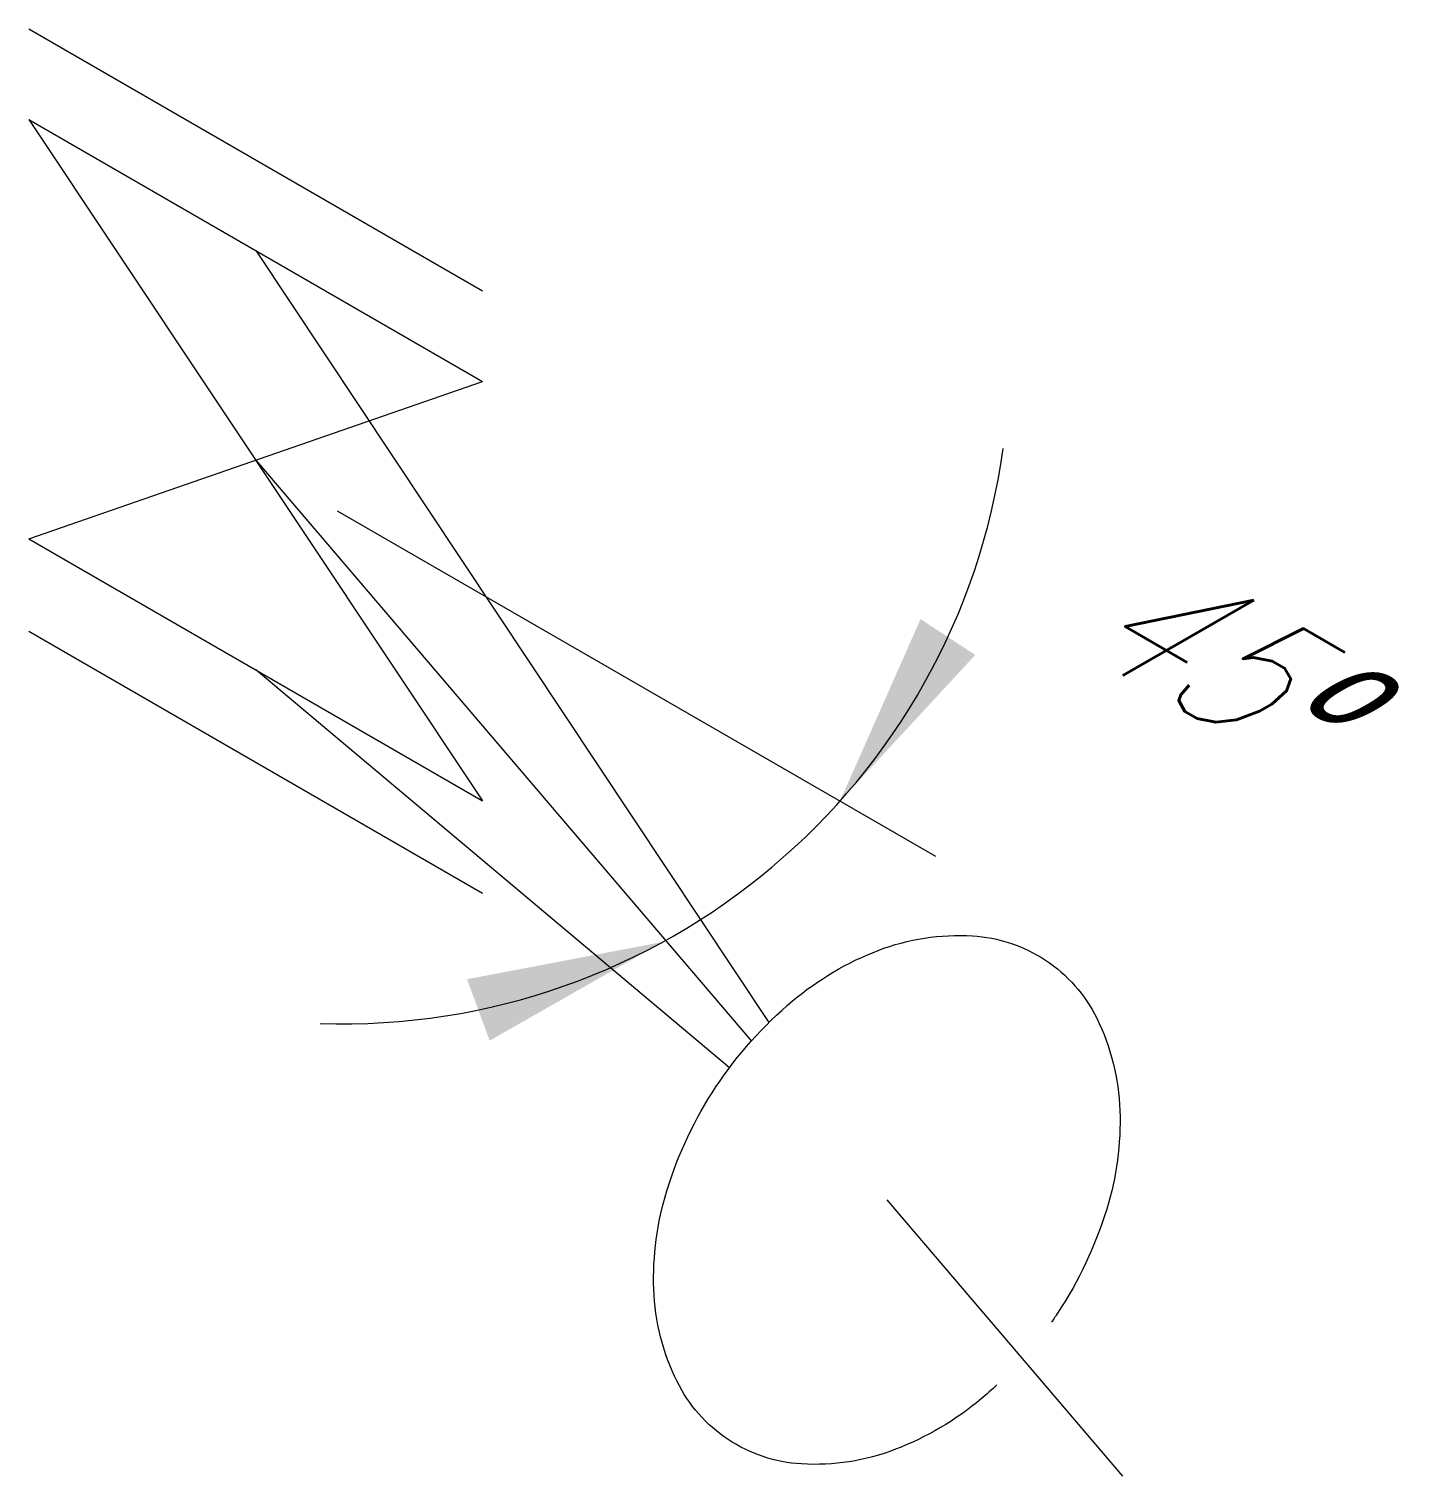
# Model space of a CAD drawing. Header units: millimetres. Extents: x -9999.65 to -9998.59, y -67.28 to -66.17.
import ezdxf

# ---------------------------------------------------------------- set-up
doc = ezdxf.new("R2010")
doc.units = ezdxf.units.MM
doc.layers.add('Tub_iso_válvulas', color=2, linetype='Continuous')
doc.styles.add('ISOPOS80', font='ROMANSBR', dxfattribs={"width": 0.85, "oblique": 30, "height": 2})

msp = doc.modelspace()

# ---------------------------------------------------------------- linework, layer by layer
at = {"layer": 'Tub_iso_válvulas'}
for p, q in [((-9999.6458, -66.1705), (-9999.2994, -66.3705)), ((-9999.6458, -66.2397), (-9999.2994, -66.76)), ((-9999.6458, -66.2397), (-9999.2994, -66.4397)), ((-9999.6458, -66.56), (-9999.2994, -66.4397)), ((-9999.6458, -66.56), (-9999.2994, -66.76)), ((-9999.6458, -66.6304), (-9999.2994, -66.8304))]:
    msp.add_line(p, q, dxfattribs=at)
at = {"layer": 'Tub_iso_válvulas', "color": 1}
for p, q in [((-9999.4726, -66.3397), (-9999.0808, -66.9292)), ((-9999.4726, -66.4998), (-9999.0942, -66.9434)), ((-9999.4105, -66.5385), (-9998.9536, -66.8023)), ((-9999.1109, -66.9638), (-9999.4726, -66.66)), ((-9998.9907, -67.0647), (-9998.8108, -67.2756))]:
    msp.add_line(p, q, dxfattribs=at)
for points in [[(-9998.9067, -67.206, -0.013113), (-9998.9187, -67.2166, -0.083236), (-9998.9842, -67.2552, -0.106681), (-9999.056, -67.2664, -0.132365), (-9999.1119, -67.2477, -0.132365), (-9999.1509, -67.2035, -0.106681), (-9999.1687, -67.133, -0.083236), (-9999.1587, -67.0577, -0.071899), (-9999.1212, -66.9783, -0.071899), (-9999.0627, -66.9128, -0.083236), (-9998.9973, -66.8742, -0.106681), (-9998.9254, -66.8631, -0.132365), (-9998.8695, -66.8817, -0.132365)], [(-9998.8695, -66.8817, -0.132365), (-9998.8305, -66.9259, -0.106681), (-9998.8128, -66.9964, -0.083236), (-9998.8228, -67.0717, -0.071899), (-9998.8603, -67.1511, -0.006843), (-9998.865, -67.1581, -0.083236)]]:
    msp.add_lwpolyline(points, format="xyb", dxfattribs=at)
msp.add_arc((-9999.4066, -66.4207), 0.5096, 268.0977, 352.0755, dxfattribs=at)
for points in [[(-9998.965, -66.6212), (-9998.9232, -66.6486), (-9999.0265, -66.7602)], [(-9999.294, -66.9431), (-9999.3113, -66.8962), (-9999.1619, -66.8678)]]:
    msp.add_solid(points, dxfattribs=at)

# ---------------------------------------------------------------- texts
at = {"layer": 'Tub_iso_válvulas', "style": 'ISOPOS80', "oblique": 30, "width": 0.85}
msp.add_attdef('45º', (-9998.8515, -66.6407), '45%%D', height=0.1, rotation=330, dxfattribs=at)

doc.saveas('drawing.dxf')
